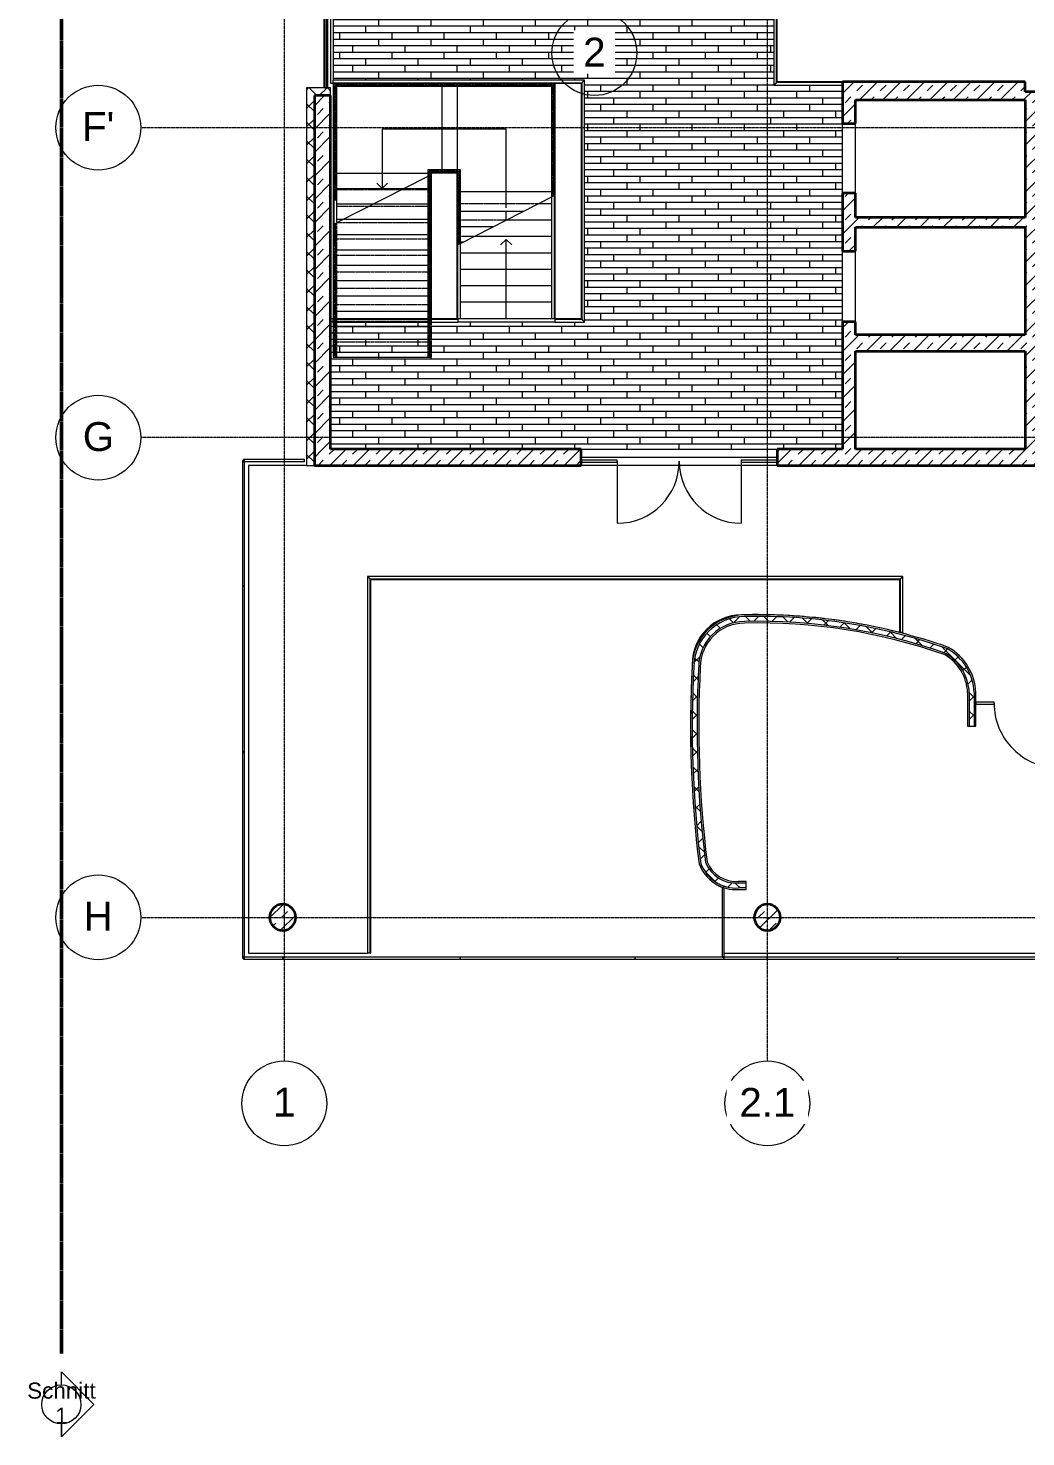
# Model space of a CAD drawing. Header units: millimetres. Extents: x -309577 to 26510, y -302335 to 26695.
# Drawn here: x -299163 to -283880, y -302243 to -280659 of the extents above; entities that cross this region are included whole.
import ezdxf

# ---------------------------------------------------------------- set-up
doc = ezdxf.new("R2010")
doc.units = ezdxf.units.MM
for name, pattern in [('Achse', [10, 5, -2.5, 0, -2.5]), ('Rasterlinie', [22.225, 12.7, -3.175, 3.175, -3.175]), ('Verdeckt', [3, 2, -1])]:
    doc.linetypes.add(name, pattern=pattern)
for name, color, linetype, lineweight in [('A-ANNO-SYMB', 6, 'Continuous', 9), ('A-ANNO-TEXT', 2, 'Continuous', 9), ('A-DOOR', 1, 'Continuous', 9), ('A-FLOR-HRAL', 1, 'Continuous', 9), ('A-FLOR-OTLN', 6, 'Continuous', 9), ('A-FLOR-PATT', 8, 'Continuous', 9), ('A-FLOR-STRS', 2, 'Continuous', 9), ('A-GLAZ', 6, 'Continuous', 9), ('A-SECT-MBND', 5, 'Verdeckt', 9), ('A-WALL', 2, 'Continuous', 9), ('A-WALL-PATT', 2, 'Continuous', 35), ('S-COLS', 6, 'Continuous', 9), ('S-GRID', 1, 'Continuous', 9)]:
    doc.layers.add(name, color=color, linetype=linetype, lineweight=lineweight)
pattern_1 = [(45, (0, 0), (-179.60512, 179.60512), []), (45, (179.6, 0), (-179.60512, 179.60512), [127, -127])]
pattern_2 = [(45, (0, 0), (-141.42136, 141.42136), []), (135, (0, 0), (-141.42136, -141.42136), [])]

# ---------------------------------------------------------------- blocks, each defined once
blk = doc.blocks.new('Geländer - Geländer-380582-Ebene 1')
at = {"layer": 'A-FLOR-HRAL'}
for p, q in [((-290639, -281454), (-294489, -281454)), ((-294489, -281494), (-294489, -281454)), ((-294489, -281494), (-290679, -281494)), ((-290679, -281494), (-290679, -285121)), ((-290639, -285161), (-290639, -281454)), ((-290679, -285121), (-291089, -285121)), ((-291089, -285161), (-291089, -285121)), ((-291089, -285161), (-290639, -285161))]:
    blk.add_line(p, q, dxfattribs=at)
for points in [[(-290639, -281454), (-290639, -281454), (-290639, -281454), (-290640, -281455), (-290641, -281456), (-290643, -281457), (-290644, -281459), (-290645, -281460), (-290646, -281461), (-290648, -281463), (-290650, -281465), (-290651, -281466), (-290652, -281467), (-290654, -281468), (-290655, -281470), (-290656, -281471), (-290657, -281472), (-290659, -281474), (-290660, -281475), (-290661, -281476), (-290663, -281478), (-290664, -281479), (-290665, -281480), (-290666, -281481), (-290668, -281482), (-290669, -281484), (-290670, -281485), (-290671, -281486), (-290673, -281487), (-290674, -281489), (-290675, -281490), (-290676, -281491), (-290677, -281492), (-290678, -281493), (-290679, -281494), (-290679, -281494)], [(-290639, -285161), (-290639, -285161), (-290639, -285161), (-290640, -285160), (-290641, -285158), (-290643, -285157), (-290644, -285156), (-290645, -285155), (-290646, -285153), (-290648, -285151), (-290650, -285150), (-290651, -285149), (-290652, -285147), (-290654, -285146), (-290655, -285145), (-290656, -285144), (-290657, -285142), (-290659, -285141), (-290660, -285140), (-290661, -285138), (-290663, -285137), (-290664, -285136), (-290665, -285135), (-290666, -285133), (-290668, -285132), (-290669, -285131), (-290670, -285130), (-290671, -285129), (-290673, -285127), (-290674, -285126), (-290675, -285125), (-290676, -285124), (-290677, -285123), (-290678, -285121), (-290679, -285121), (-290679, -285121)]]:
    blk.add_open_spline(points, degree=3, knots=[0, 0, 0, 0, 0.083333, 0.125, 0.166667, 0.208333, 0.229167, 0.25, 0.291667, 0.333333, 0.354167, 0.375, 0.395833, 0.416667, 0.4375, 0.458333, 0.479167, 0.5, 0.520833, 0.541667, 0.5625, 0.583333, 0.604167, 0.625, 0.645833, 0.666667, 0.6875, 0.708333, 0.75, 0.770833, 0.791667, 0.833333, 0.875, 0.916667, 1, 1, 1, 1], dxfattribs=at)
blk = doc.blocks.new('Geländer - Geländer-380583-Ebene 1')
at = {"layer": 'A-FLOR-HRAL'}
for p, q in [((-287739, -279983), (-287739, -281533)), ((-287699, -281493), (-287699, -279983)), ((-287739, -281533), (-286689, -281533)), ((-286689, -281493), (-287699, -281493))]:
    blk.add_line(p, q, dxfattribs=at)
blk.add_open_spline([(-287699, -281493), (-287699, -281493), (-287699, -281493), (-287700, -281494), (-287701, -281496), (-287703, -281497), (-287704, -281498), (-287705, -281499), (-287706, -281501), (-287708, -281503), (-287710, -281504), (-287711, -281505), (-287712, -281507), (-287714, -281508), (-287715, -281509), (-287716, -281510), (-287717, -281512), (-287719, -281513), (-287720, -281514), (-287721, -281516), (-287723, -281517), (-287724, -281518), (-287725, -281519), (-287726, -281521), (-287728, -281522), (-287729, -281523), (-287730, -281524), (-287731, -281526), (-287733, -281527), (-287734, -281528), (-287735, -281529), (-287736, -281530), (-287737, -281532), (-287738, -281533), (-287739, -281533), (-287739, -281533)], degree=3, knots=[0, 0, 0, 0, 0.083333, 0.125, 0.166667, 0.208333, 0.229167, 0.25, 0.291667, 0.333333, 0.354167, 0.375, 0.395833, 0.416667, 0.4375, 0.458333, 0.479167, 0.5, 0.520833, 0.541667, 0.5625, 0.583333, 0.604167, 0.625, 0.645833, 0.666667, 0.6875, 0.708333, 0.75, 0.770833, 0.791667, 0.833333, 0.875, 0.916667, 1, 1, 1, 1], dxfattribs=at)
blk = doc.blocks.new('Systemelement - Verglasung-V47-Ebene 1')
at = {"layer": 'A-GLAZ'}
for p, q in [((275, 15), (-275, 15)), ((-275, 15), (-275, -15)), ((275, -15), (275, 15)), ((-275, -15), (275, -15))]:
    blk.add_line(p, q, dxfattribs=at)
blk = doc.blocks.new('Türelement 2-flg - Drehflügel - Glas - Standard-313478-Ebene 1')
at = {"layer": 'A-DOOR'}
for p, q in [((-950, 0), (-950, -950)), ((950, 0), (950, -950))]:
    blk.add_line(p, q, dxfattribs=at)
for centre, start, end in [((-950, 0), 270, 360), ((950, 0), 180, 270)]:
    blk.add_arc(centre, 950, start, end, dxfattribs=at)
blk = doc.blocks.new('Systemelement - Metallpanel-313481-Ebene 1')
at = {"layer": 'A-GLAZ'}
h = blk.add_hatch(dxfattribs=at)
h.set_pattern_fill('FP_15', color=256, style=0, pattern_type=2)
h.set_pattern_definition([(180, (0, 0), (-6e-14, -500), [])])
h.paths.add_polyline_path([(-795, 15), (745, 15), (745, 25), (-795, 25)], flags=0)
h.paths.add_polyline_path([(-795, -25), (745, -25), (745, -15), (-795, -15)], flags=0)
for p, q in [((-795, 25), (745, 25)), ((745, -25), (-795, -25))]:
    blk.add_line(p, q, dxfattribs=at)
blk = doc.blocks.new('Geländer - Geländer-380584-Ebene 1')
at = {"layer": 'A-FLOR-HRAL'}
for p, q in [((-291099, -283225), (-291139, -283245)), ((-291139, -285111), (-291139, -283245)), ((-291099, -285111), (-291099, -283225)), ((-291099, -285111), (-291139, -285111))]:
    blk.add_line(p, q, dxfattribs=at)
at = {"layer": 'A-SECT-MBND'}
for p, q in [((-294479, -281514), (-294479, -282629)), ((-291099, -281514), (-294479, -281514)), ((-294460, -281532), (-294460, -282629)), ((-291117, -281532), (-294460, -281532)), ((-294460, -281532), (-294460, -282629)), ((-291117, -281532), (-294460, -281532)), ((-294460, -281532), (-294460, -282629)), ((-291117, -281532), (-294460, -281532)), ((-294457, -281535), (-294457, -282629)), ((-291120, -281535), (-294457, -281535)), ((-294457, -281535), (-294457, -282629)), ((-291120, -281535), (-294457, -281535)), ((-294457, -281535), (-294457, -282629)), ((-291120, -281535), (-294457, -281535)), ((-294439, -281554), (-294439, -282629)), ((-291139, -281554), (-294439, -281554)), ((-291117, -281532), (-292771, -281532)), ((-291120, -281535), (-292771, -281535)), ((-291139, -283166), (-291139, -281554)), ((-291120, -283166), (-291120, -281535)), ((-291120, -283166), (-291120, -281535)), ((-291120, -283166), (-291120, -281535)), ((-291120, -283166), (-291120, -281535)), ((-291117, -283166), (-291117, -281532)), ((-291117, -283166), (-291117, -281532)), ((-291117, -283166), (-291117, -281532)), ((-291117, -283166), (-291117, -281532)), ((-291099, -283166), (-291099, -281514)), ((-294479, -282629), (-294479, -283440)), ((-294460, -282629), (-294460, -282829)), ((-294460, -282629), (-294460, -283064)), ((-294460, -282629), (-294460, -283299)), ((-294457, -282629), (-294457, -282829)), ((-294457, -282629), (-294457, -283064)), ((-294457, -282629), (-294457, -283299)), ((-294439, -282629), (-294439, -283440)), ((-291139, -283245), (-291139, -283166)), ((-291120, -283236), (-291120, -283166)), ((-291120, -283236), (-291120, -283166)), ((-291120, -283236), (-291120, -283166)), ((-291120, -283236), (-291120, -283166)), ((-291117, -283235), (-291117, -283166)), ((-291117, -283235), (-291117, -283166)), ((-291117, -283235), (-291117, -283166)), ((-291117, -283235), (-291117, -283166)), ((-291099, -283225), (-291099, -283166)), ((-294479, -283663), (-294479, -285146)), ((-294460, -283654), (-294460, -285146)), ((-294460, -283654), (-294460, -285146)), ((-294460, -283654), (-294460, -285146)), ((-294460, -283654), (-294460, -285146)), ((-294457, -283652), (-294457, -285146)), ((-294457, -283652), (-294457, -285146)), ((-294457, -283652), (-294457, -285146)), ((-294457, -283652), (-294457, -285146)), ((-294439, -283643), (-294439, -285146)), ((-294439, -285146), (-294479, -285146)), ((-294457, -285146), (-294460, -285146)), ((-294457, -285146), (-294460, -285146)), ((-294457, -285146), (-294460, -285146)), ((-294457, -285146), (-294460, -285146))]:
    blk.add_line(p, q, dxfattribs=at)
blk = doc.blocks.new('Geländer - Geländer-380585-Ebene 1')
at = {"layer": 'A-FLOR-HRAL'}
for p, q in [((-292539, -283957), (-292579, -283977)), ((-292579, -285111), (-292579, -283977)), ((-292539, -285111), (-292539, -283957)), ((-292539, -285111), (-292579, -285111))]:
    blk.add_line(p, q, dxfattribs=at)
at = {"layer": 'A-SECT-MBND'}
for p, q in [((-293039, -282831), (-293039, -285146)), ((-292539, -282831), (-293039, -282831)), ((-293020, -282850), (-293020, -282878)), ((-292995, -282850), (-293020, -282850)), ((-293020, -282850), (-293020, -285146)), ((-292557, -282850), (-293020, -282850)), ((-293020, -282850), (-293020, -285146)), ((-292557, -282850), (-293020, -282850)), ((-293020, -282922), (-293020, -285146)), ((-293020, -282922), (-293020, -285146)), ((-293017, -282853), (-293017, -282877)), ((-292995, -282853), (-293017, -282853)), ((-293017, -282853), (-293017, -285146)), ((-292560, -282853), (-293017, -282853)), ((-293017, -282853), (-293017, -285146)), ((-292560, -282853), (-293017, -282853)), ((-293017, -282921), (-293017, -285146)), ((-293017, -282921), (-293017, -285146)), ((-292999, -282871), (-292999, -285146)), ((-292579, -282871), (-292999, -282871)), ((-292557, -282850), (-292944, -282850)), ((-292560, -282853), (-292944, -282853)), ((-292557, -282850), (-292744, -282850)), ((-292560, -282853), (-292744, -282853)), ((-292579, -283166), (-292579, -282871)), ((-292560, -283166), (-292560, -282853)), ((-292560, -283166), (-292560, -282853)), ((-292560, -283166), (-292560, -282853)), ((-292560, -283166), (-292560, -282853)), ((-292557, -283166), (-292557, -282850)), ((-292557, -283166), (-292557, -282850)), ((-292557, -283166), (-292557, -282850)), ((-292557, -283166), (-292557, -282850)), ((-292539, -283166), (-292539, -282831)), ((-292579, -283977), (-292579, -283166)), ((-292560, -283968), (-292560, -283166)), ((-292560, -283968), (-292560, -283166)), ((-292560, -283968), (-292560, -283166)), ((-292560, -283968), (-292560, -283166)), ((-292557, -283966), (-292557, -283166)), ((-292557, -283966), (-292557, -283166)), ((-292557, -283966), (-292557, -283166)), ((-292557, -283966), (-292557, -283166)), ((-292539, -283957), (-292539, -283166)), ((-292999, -285146), (-293039, -285146)), ((-293017, -285146), (-293020, -285146)), ((-293017, -285146), (-293020, -285146)), ((-293017, -285146), (-293020, -285146)), ((-293017, -285146), (-293020, -285146))]:
    blk.add_line(p, q, dxfattribs=at)
blk = doc.blocks.new('Geländer - Geländer-380586-Ebene 1')
at = {"layer": 'A-FLOR-HRAL'}
for p, q in [((-292579, -285121), (-294489, -285121)), ((-294489, -285161), (-294489, -285121)), ((-292579, -285121), (-292579, -285161)), ((-294489, -285161), (-292579, -285161))]:
    blk.add_line(p, q, dxfattribs=at)
blk = doc.blocks.new('Systemelement - Verglasung-313482-Ebene 1')
at = {"layer": 'A-GLAZ'}
for p, q in [((795, 15), (-795, 15)), ((-795, 15), (-795, -15)), ((795, -15), (795, 15)), ((-795, -15), (795, -15))]:
    blk.add_line(p, q, dxfattribs=at)
blk = doc.blocks.new('Systemelement - Verglasung-313533-Ebene 1')
at = {"layer": 'A-GLAZ'}
for p, q in [((534, 15), (-534, 15)), ((-534, 15), (-534, -15)), ((534, -15), (534, 15)), ((-534, -15), (534, -15))]:
    blk.add_line(p, q, dxfattribs=at)
blk = doc.blocks.new('Systemelement - Verglasung-313534-Ebene 1')
at = {"layer": 'A-GLAZ'}
for p, q in [((140, 15), (-140, 15)), ((-140, 15), (-140, -15)), ((140, -15), (140, 15)), ((-140, -15), (140, -15))]:
    blk.add_line(p, q, dxfattribs=at)
blk = doc.blocks.new('STB Stütze - rund - STB d_40-V85-Ebene 1')
at = {"layer": 'S-COLS'}
h = blk.add_hatch(dxfattribs=at)
h.set_pattern_fill('FP_96', color=256, style=0, pattern_type=2)
h.set_pattern_definition([(45, (287838.7, 294282.99), (-179.60512, 179.60512), []), (45, (288018.3, 294282.99), (-179.60512, 179.60512), [127, -127])])
h.paths.add_polyline_path([(24, -199), (71, -187), (114, -165), (150, -133), (177, -93), (194, -48), (200, 0), (194, 48), (177, 93), (150, 133), (114, 165), (71, 187), (24, 199), (-24, 199), (-71, 187), (-114, 165), (-150, 133), (-177, 93), (-194, 48), (-200, 0), (-194, -48), (-177, -93), (-150, -133), (-114, -165), (-71, -187), (-24, -199)], flags=0)
at = {"layer": 'S-COLS', "lineweight": 35}
for start, end in [(360, 180), (180, 360)]:
    blk.add_arc((0, 0), 200, start, end, dxfattribs=at)
blk = doc.blocks.new('STB Stütze - rund - STB d_40-V86-Ebene 1')
at = {"layer": 'S-COLS'}
h = blk.add_hatch(dxfattribs=at)
h.set_pattern_fill('FP_97', color=256, style=0, pattern_type=2)
h.set_pattern_definition([(45, (295263.7, 294282.99), (-179.60512, 179.60512), []), (45, (295443.3, 294282.99), (-179.60512, 179.60512), [127, -127])])
h.paths.add_polyline_path([(24, -199), (71, -187), (114, -165), (150, -133), (177, -93), (194, -48), (200, 0), (194, 48), (177, 93), (150, 133), (114, 165), (71, 187), (24, 199), (-24, 199), (-71, 187), (-114, 165), (-150, 133), (-177, 93), (-194, 48), (-200, 0), (-194, -48), (-177, -93), (-150, -133), (-114, -165), (-71, -187), (-24, -199)], flags=0)
at = {"layer": 'S-COLS', "lineweight": 35}
for start, end in [(360, 180), (180, 360)]:
    blk.add_arc((0, 0), 200, start, end, dxfattribs=at)
blk = doc.blocks.new('Türelement 1-flg - Drehflügel - Glas - Standard-313646-Ebene 1')
at = {"layer": 'A-DOOR'}
blk.add_line((-497, 0), (-497, 995), dxfattribs=at)
blk.add_arc((-497, 0), 995, 360, 90, dxfattribs=at)
blk = doc.blocks.new('Geländer - Geländer-380601-Ebene 1')
at = {"layer": 'A-FLOR-HRAL'}
for p, q in [((-285764, -289058), (-293964, -289058)), ((-293964, -289058), (-293964, -294833)), ((-293924, -289098), (-285804, -289098)), ((-293924, -294833), (-293924, -289098)), ((-285804, -289098), (-285804, -289919)), ((-285764, -289919), (-285764, -289058)), ((-285764, -289919), (-285804, -289919)), ((-293924, -294833), (-293964, -294833))]:
    blk.add_line(p, q, dxfattribs=at)
for points in [[(-293964, -289058), (-293964, -289058), (-293963, -289058), (-293962, -289059), (-293961, -289061), (-293960, -289062), (-293959, -289063), (-293958, -289064), (-293956, -289066), (-293954, -289068), (-293953, -289069), (-293951, -289070), (-293950, -289072), (-293949, -289073), (-293948, -289074), (-293946, -289075), (-293945, -289077), (-293944, -289078), (-293942, -289079), (-293941, -289081), (-293940, -289082), (-293939, -289083), (-293937, -289084), (-293936, -289086), (-293935, -289087), (-293934, -289088), (-293933, -289089), (-293931, -289091), (-293930, -289092), (-293929, -289093), (-293928, -289094), (-293926, -289095), (-293925, -289097), (-293924, -289098), (-293924, -289098), (-293924, -289098)], [(-285764, -289058), (-285764, -289058), (-285764, -289058), (-285765, -289059), (-285766, -289061), (-285768, -289062), (-285769, -289063), (-285770, -289064), (-285771, -289066), (-285773, -289068), (-285775, -289069), (-285776, -289070), (-285777, -289072), (-285779, -289073), (-285780, -289074), (-285781, -289075), (-285782, -289077), (-285784, -289078), (-285785, -289079), (-285786, -289081), (-285788, -289082), (-285789, -289083), (-285790, -289084), (-285791, -289086), (-285793, -289087), (-285794, -289088), (-285795, -289089), (-285796, -289091), (-285798, -289092), (-285799, -289093), (-285800, -289094), (-285801, -289095), (-285802, -289097), (-285803, -289098), (-285804, -289098), (-285804, -289098)]]:
    blk.add_open_spline(points, degree=3, knots=[0, 0, 0, 0, 0.083333, 0.125, 0.166667, 0.208333, 0.229167, 0.25, 0.291667, 0.333333, 0.354167, 0.375, 0.395833, 0.416667, 0.4375, 0.458333, 0.479167, 0.5, 0.520833, 0.541667, 0.5625, 0.583333, 0.604167, 0.625, 0.645833, 0.666667, 0.6875, 0.708333, 0.75, 0.770833, 0.791667, 0.833333, 0.875, 0.916667, 1, 1, 1, 1], dxfattribs=at)
blk = doc.blocks.new('Geländer - Geländer-380610-Ebene 1')
at = {"layer": 'A-FLOR-HRAL'}
for p, q in [((-294479, -281514), (-294479, -282646)), ((-292824, -281514), (-294479, -281514)), ((-294439, -281554), (-294439, -282646)), ((-292824, -281554), (-294439, -281554)), ((-292354, -281514), (-292824, -281514)), ((-292354, -281554), (-292824, -281554)), ((-291099, -281514), (-292354, -281514)), ((-291139, -281554), (-292354, -281554)), ((-291139, -283166), (-291139, -281554)), ((-291099, -283166), (-291099, -281514)), ((-294479, -282646), (-294479, -283663)), ((-294439, -282646), (-294439, -283643)), ((-291139, -283245), (-291139, -283166)), ((-291099, -283225), (-291099, -283166)), ((-294479, -283663), (-294439, -283643))]:
    blk.add_line(p, q, dxfattribs=at)
at = {"layer": 'A-SECT-MBND'}
for p, q in [((-294479, -283663), (-294479, -285701)), ((-294460, -283654), (-294460, -285701)), ((-294460, -283654), (-294460, -285701)), ((-294460, -283654), (-294460, -285701)), ((-294460, -283654), (-294460, -285701)), ((-294457, -283652), (-294457, -285701)), ((-294457, -283652), (-294457, -285701)), ((-294457, -283652), (-294457, -285701)), ((-294457, -283652), (-294457, -285701)), ((-294439, -283643), (-294439, -285701)), ((-294439, -285701), (-294479, -285701)), ((-294457, -285701), (-294460, -285701)), ((-294457, -285701), (-294460, -285701)), ((-294457, -285701), (-294460, -285701)), ((-294457, -285701), (-294460, -285701))]:
    blk.add_line(p, q, dxfattribs=at)
blk = doc.blocks.new('Geländer - Geländer-380611-Ebene 1')
at = {"layer": 'A-FLOR-HRAL'}
for p, q in [((-293039, -282831), (-293039, -282884)), ((-292991, -282831), (-293039, -282831)), ((-293039, -282884), (-293039, -282932)), ((-293039, -282932), (-292999, -282912)), ((-293020, -282850), (-293020, -282878)), ((-292995, -282850), (-293020, -282850)), ((-293017, -282853), (-293017, -282877)), ((-292995, -282853), (-293017, -282853)), ((-292999, -282871), (-292999, -282912)), ((-292579, -282871), (-292999, -282871)), ((-292539, -282831), (-292991, -282831)), ((-292579, -283166), (-292579, -282871)), ((-292539, -283166), (-292539, -282831)), ((-292579, -283977), (-292579, -283166)), ((-292539, -283957), (-292539, -283166))]:
    blk.add_line(p, q, dxfattribs=at)
at = {"layer": 'A-SECT-MBND'}
for p, q in [((-293039, -282932), (-293039, -285701)), ((-293020, -282922), (-293020, -285701)), ((-293020, -282922), (-293020, -285701)), ((-293020, -282922), (-293020, -285701)), ((-293020, -282922), (-293020, -285701)), ((-293017, -282921), (-293017, -285701)), ((-293017, -282921), (-293017, -285701)), ((-293017, -282921), (-293017, -285701)), ((-293017, -282921), (-293017, -285701)), ((-292999, -282912), (-292999, -285701)), ((-292999, -285701), (-293039, -285701)), ((-293017, -285701), (-293020, -285701)), ((-293017, -285701), (-293020, -285701)), ((-293017, -285701), (-293020, -285701)), ((-293017, -285701), (-293020, -285701))]:
    blk.add_line(p, q, dxfattribs=at)
blk = doc.blocks.new('Systemelement - Verglasung-392766-Ebene 1')
at = {"layer": 'A-GLAZ'}
for p, q in [((467.5, 15), (-467.5, 15)), ((-467.5, 15), (-467.5, -15)), ((467.5, -15), (467.5, 15)), ((-467.5, -15), (467.5, -15))]:
    blk.add_line(p, q, dxfattribs=at)
blk = doc.blocks.new('Systemelement - Verglasung-392767-Ebene 1')
at = {"layer": 'A-GLAZ'}
for p, q in [((962.5, 15), (-962.5, 15)), ((-962.5, 15), (-962.5, -15)), ((962.5, -15), (962.5, 15)), ((-962.5, -15), (962.5, -15))]:
    blk.add_line(p, q, dxfattribs=at)
blk = doc.blocks.new('Systemelement - Verglasung-392768-Ebene 1')
at = {"layer": 'A-GLAZ'}
for p, q in [((300, 15), (-300, 15)), ((-300, 15), (-300, -15)), ((300, -15), (300, 15)), ((-300, -15), (300, -15))]:
    blk.add_line(p, q, dxfattribs=at)
blk = doc.blocks.new('Systemelement - Verglasung-392773-Ebene 1')
at = {"layer": 'A-GLAZ'}
for p, q in [((1360, 15), (-1360, 15)), ((-1360, 15), (-1360, -15)), ((1360, -15), (1360, 15)), ((-1360, -15), (1360, -15))]:
    blk.add_line(p, q, dxfattribs=at)
blk = doc.blocks.new('Systemelement - Verglasung-392774-Ebene 1')
at = {"layer": 'A-GLAZ'}
for p, q in [((310, 15), (-310, 15)), ((-310, 15), (-310, -15)), ((310, -15), (310, 15)), ((-310, -15), (310, -15))]:
    blk.add_line(p, q, dxfattribs=at)
blk = doc.blocks.new('Systemelement - Verglasung-392775-Ebene 1')
at = {"layer": 'A-GLAZ'}
for p, q in [((1340, 15), (-1340, 15)), ((-1340, 15), (-1340, -15)), ((1340, -15), (1340, 15)), ((-1340, -15), (1340, -15))]:
    blk.add_line(p, q, dxfattribs=at)
blk = doc.blocks.new('Systemelement - Verglasung-392776-Ebene 1')
at = {"layer": 'A-GLAZ'}
for p, q in [((680, 15), (-680, 15)), ((-680, 15), (-680, -15)), ((680, -15), (680, 15)), ((-680, -15), (680, -15))]:
    blk.add_line(p, q, dxfattribs=at)
blk = doc.blocks.new('Systemelement - Verglasung-392777-Ebene 1')
at = {"layer": 'A-GLAZ'}
for p, q in [((330, 15), (-330, 15)), ((-330, 15), (-330, -15)), ((330, -15), (330, 15)), ((-330, -15), (330, -15))]:
    blk.add_line(p, q, dxfattribs=at)
blk = doc.blocks.new('Systemelement - Verglasung-392778-Ebene 1')
at = {"layer": 'A-GLAZ'}
for p, q in [((1000, 15), (-1000, 15)), ((-1000, 15), (-1000, -15)), ((1000, -15), (1000, 15)), ((-1000, -15), (1000, -15))]:
    blk.add_line(p, q, dxfattribs=at)
blk = doc.blocks.new('Systemelement - Verglasung-392779-Ebene 1')
at = {"layer": 'A-GLAZ'}
for p, q in [((1270, 15), (-1270, 15)), ((-1270, 15), (-1270, -15)), ((1270, -15), (1270, 15)), ((-1270, -15), (1270, -15))]:
    blk.add_line(p, q, dxfattribs=at)
blk = doc.blocks.new('Systemelement - Verglasung-392780-Ebene 1')
at = {"layer": 'A-GLAZ'}
for p, q in [((1700, 15), (-1700, 15)), ((-1700, 15), (-1700, -15)), ((1700, -15), (1700, 15)), ((-1700, -15), (1700, -15))]:
    blk.add_line(p, q, dxfattribs=at)
blk = doc.blocks.new('Raster - Rasterbeschriftung-194804-Ebene 1')
at = {"layer": 'S-GRID'}
blk.add_circle((0, 0), 6.5, dxfattribs=at)
blk = doc.blocks.new('Schnitt - Name-2324-Ebene 1')
at = {"layer": 'A-ANNO-SYMB'}
for p, q in [((-7.72, 4.98), (-12.7, 0)), ((-2.75, 0), (-7.72, 4.98)), ((-10.73, 0), (-12.7, 0)), ((-12.7, 0), (-10.73, 0)), ((-4.73, 0), (-2.75, 0)), ((-4.73, 0), (-2.75, 0))]:
    blk.add_line(p, q, dxfattribs=at)
for start, end in [(360, 180), (0, 180), (180, 360)]:
    blk.add_arc((-7.73, 0), 3, start, end, dxfattribs=at)

msp = doc.modelspace()

# ---------------------------------------------------------------- hatches: boundary and pattern name
at = {"layer": 'A-FLOR-PATT'}
h = msp.add_hatch(dxfattribs=at)
h.set_pattern_fill('FP_52', color=256, style=0, pattern_type=2)
h.set_pattern_definition([(0, (-290588.69, -283025.49), (0, 100), []), (90, (-290588.69, -283025.49), (-200, 200), [100, -700]), (90, (-290188.69, -282925.49), (-200, 200), [100, -700])])
h.paths.add_polyline_path([(-294529, -287108), (-286689, -287108), (-286689, -281533), (-287739, -281533), (-287739, -279983), (-288314, -279983), (-288314, -279123), (-288489, -279123), (-288489, -279093), (-288314, -279093), (-288314, -278983), (-290064, -278983), (-290064, -279093), (-289889, -279093), (-289889, -279123), (-290064, -279123), (-290064, -279983), (-294489, -279983), (-294489, -281454), (-290639, -281454), (-290639, -285161), (-294529, -285161), (-294529, -285566)], flags=0)
h.paths.add_polyline_path([(-287699, -281493), (-286689, -281493), (-286689, -281483), (-287689, -281483), (-287689, -279983), (-287699, -279983), (-287699, -281483)], flags=0)
at = {"layer": 'A-WALL-PATT', "lineweight": 9}
h = msp.add_hatch(dxfattribs=at)
h.set_pattern_fill('FP_1', color=256, style=0, pattern_type=2)
h.set_pattern_definition(pattern_2)
h.paths.add_polyline_path([(-294779, -287358), (-294779, -281693), (-294529, -281693), (-294529, -281573), (-294899, -281573), (-294899, -287358)], flags=0)
h = msp.add_hatch(dxfattribs=at)
h.set_pattern_fill('FP_2', color=256, style=0, pattern_type=2)
h.set_pattern_definition(pattern_1)
h.paths.add_polyline_path([(-286689, -287108), (-286489, -287108), (-286489, -285158), (-286689, -285158), (-286689, -285566)], flags=0)
h.paths.add_polyline_path([(-286489, -284078), (-286489, -283188), (-286689, -283188), (-286689, -284078), (-286536, -284078)], flags=0)
h.paths.add_polyline_path([(-286689, -282120), (-286489, -282120), (-286489, -281483), (-286689, -281483)], flags=0)
h = msp.add_hatch(dxfattribs=at)
h.set_pattern_fill('FP_2', color=256, style=0, pattern_type=2)
h.set_pattern_definition(pattern_1)
h.paths.add_polyline_path([(-283889, -281758), (-283889, -281483), (-286489, -281483), (-286489, -281758)], flags=0)
h = msp.add_hatch(dxfattribs=at)
h.set_pattern_fill('FP_2', color=256, style=0, pattern_type=2)
h.set_pattern_definition(pattern_1)
h.paths.add_polyline_path([(-283639, -281833), (-283176, -281833), (-283176, -281633), (-283889, -281633), (-283889, -281833), (-283642, -281833)], flags=0)
h = msp.add_hatch(dxfattribs=at)
h.set_pattern_fill('FP_2', color=256, style=0, pattern_type=2)
h.set_pattern_definition(pattern_1)
h.paths.add_polyline_path([(-294779, -287108), (-294529, -287108), (-294529, -281693), (-294779, -281693), (-294779, -285566)], flags=0)
h = msp.add_hatch(dxfattribs=at)
h.set_pattern_fill('FP_2', color=256, style=0, pattern_type=2)
h.set_pattern_definition(pattern_1)
h.paths.add_polyline_path([(-283642, -287358), (-283639, -287358), (-283639, -281833), (-283889, -281833), (-283889, -287358)], flags=0)
h = msp.add_hatch(dxfattribs=at)
h.set_pattern_fill('FP_2', color=256, style=0, pattern_type=2)
h.set_pattern_definition(pattern_1)
h.paths.add_polyline_path([(-283889, -283708), (-283889, -283558), (-286489, -283558), (-286489, -283708)], flags=0)
h = msp.add_hatch(dxfattribs=at)
h.set_pattern_fill('FP_2', color=256, style=0, pattern_type=2)
h.set_pattern_definition(pattern_1)
h.paths.add_polyline_path([(-283889, -285608), (-283889, -285358), (-286489, -285358), (-286489, -285608)], flags=0)
h = msp.add_hatch(dxfattribs=at)
h.set_pattern_fill('FP_2', color=256, style=0, pattern_type=2)
h.set_pattern_definition(pattern_1)
h.paths.add_polyline_path([(-290689, -287358), (-290689, -287108), (-294779, -287108), (-294779, -287358), (-292323, -287358)], flags=0)
h = msp.add_hatch(dxfattribs=at)
h.set_pattern_fill('FP_2', color=256, style=0, pattern_type=2)
h.set_pattern_definition(pattern_1)
h.paths.add_polyline_path([(-286536, -287358), (-283889, -287358), (-283889, -287108), (-287689, -287108), (-287689, -287358)], flags=0)
h = msp.add_hatch(dxfattribs=at)
h.set_pattern_fill('FP_1', color=256, style=0, pattern_type=2)
h.set_pattern_definition(pattern_2)
h.paths.add_polyline_path([(-288891, -290449), (-288885, -290358), (-288867, -290268), (-288838, -290182), (-288797, -290100), (-288746, -290023), (-288686, -289955), (-288617, -289894), (-288541, -289844), (-288459, -289803), (-288372, -289774), (-288283, -289756), (-288191, -289750), (-288192, -289675), (-288285, -289680), (-288377, -289697), (-288466, -289725), (-288551, -289764), (-288638, -289817), (-288705, -289869), (-288771, -289935), (-288828, -290009), (-288877, -290088), (-288915, -290173), (-288943, -290262), (-288960, -290354), (-288966, -290447)], flags=0)
h = msp.add_hatch(dxfattribs=at)
h.set_pattern_fill('FP_1', color=256, style=0, pattern_type=2)
h.set_pattern_definition(pattern_2)
h.paths.add_polyline_path([(-285107, -290239), (-285075, -290170), (-285376, -290070), (-285681, -289980), (-285988, -289902), (-286298, -289835), (-286611, -289779), (-286925, -289735), (-287241, -289703), (-287558, -289682), (-287875, -289672), (-288192, -289675), (-288191, -289750), (-287877, -289747), (-287563, -289757), (-287250, -289777), (-286938, -289809), (-286627, -289853), (-286317, -289908), (-286010, -289974), (-285706, -290051), (-285405, -290139)], flags=0)
h = msp.add_hatch(dxfattribs=at)
h.set_pattern_fill('FP_1', color=256, style=0, pattern_type=2)
h.set_pattern_definition(pattern_2)
h.paths.add_polyline_path([(-284746, -290837), (-284671, -290836), (-284680, -290746), (-284698, -290658), (-284727, -290572), (-284765, -290490), (-284812, -290413), (-284867, -290342), (-284930, -290277), (-284999, -290220), (-285075, -290170), (-285107, -290239), (-285031, -290290), (-284962, -290349), (-284902, -290417), (-284850, -290492), (-284808, -290573), (-284776, -290658), (-284756, -290747)], flags=0)
h = msp.add_hatch(dxfattribs=at)
h.set_pattern_fill('FP_1', color=256, style=0, pattern_type=2)
h.set_pattern_definition(pattern_2)
h.paths.add_polyline_path([(-288860, -293459), (-288787, -293440), (-288834, -293015), (-288870, -292588), (-288896, -292161), (-288911, -291733), (-288915, -291305), (-288909, -290877), (-288891, -290449), (-288966, -290447), (-288984, -290878), (-288990, -291309), (-288986, -291740), (-288971, -292171), (-288945, -292601), (-288908, -293030)], flags=0)
h = msp.add_hatch(dxfattribs=at)
h.set_pattern_fill('FP_1', color=256, style=0, pattern_type=2)
h.set_pattern_definition(pattern_2)
h.paths.add_polyline_path([(-284746, -291353), (-284671, -291353), (-284671, -290836), (-284746, -290837), (-284746, -291234)], flags=0)
h = msp.add_hatch(dxfattribs=at)
h.set_pattern_fill('FP_1', color=256, style=0, pattern_type=2)
h.set_pattern_definition(pattern_2)
h.paths.add_polyline_path([(-288280, -293833), (-288282, -293758), (-288362, -293757), (-288440, -293744), (-288516, -293718), (-288586, -293681), (-288650, -293633), (-288705, -293576), (-288751, -293511), (-288787, -293440), (-288860, -293459), (-288825, -293533), (-288781, -293602), (-288727, -293664), (-288665, -293718), (-288596, -293762), (-288522, -293796), (-288443, -293820), (-288362, -293832)], flags=0)
h = msp.add_hatch(dxfattribs=at)
h.set_pattern_fill('FP_1', color=256, style=0, pattern_type=2)
h.set_pattern_definition(pattern_2)
h.paths.add_polyline_path([(-288163, -293833), (-288163, -293758), (-288282, -293758), (-288280, -293833)], flags=0)

# ---------------------------------------------------------------- linework, layer by layer
at = {"layer": 'A-ANNO-SYMB', "linetype": 'Achse', "lineweight": 50}
msp.add_line((-298654, -232148), (-298654, -300973), dxfattribs=at)
at = {"layer": 'A-ANNO-TEXT'}
for p, q in [((-293739, -282208), (-293739, -282881)), ((-291839, -282208), (-293739, -282208)), ((-291839, -283166), (-291839, -282208)), ((-293739, -282881), (-293739, -283116)), ((-293822, -283033), (-293739, -283116)), ((-293656, -283033), (-293739, -283116)), ((-291839, -283410), (-291839, -283166)), ((-291839, -283601), (-291839, -283466)), ((-291925, -283981), (-291839, -283895)), ((-291753, -283981), (-291839, -283895)), ((-291839, -285111), (-291839, -283895))]:
    msp.add_line(p, q, dxfattribs=at)
at = {"layer": 'A-FLOR-OTLN'}
for p, q in [((-294529, -279983), (-294529, -281504)), ((-294489, -279983), (-294489, -281454)), ((-287689, -281483), (-287689, -279983)), ((-294529, -281504), (-294489, -281504)), ((-291089, -281504), (-290689, -281504)), ((-290689, -281504), (-290689, -285111)), ((-286689, -281483), (-287689, -281483)), ((-286689, -283188), (-286689, -282120)), ((-286489, -283188), (-286489, -282120)), ((-286689, -285158), (-286689, -284078)), ((-286489, -285158), (-286489, -284078)), ((-292589, -285111), (-294529, -285111)), ((-290689, -285111), (-291089, -285111)), ((-294489, -285161), (-294529, -285161)), ((-291089, -285161), (-292579, -285161)), ((-290689, -287108), (-287689, -287108)), ((-290689, -287233), (-287689, -287233)), ((-295789, -287358), (-295789, -294833)), ((-294899, -287358), (-295789, -287358)), ((-287689, -287358), (-290689, -287358)), ((-293914, -294833), (-293914, -289108)), ((-293914, -289108), (-285814, -289108)), ((-285814, -289108), (-285814, -289919)), ((-288529, -293823), (-288529, -293826)), ((-295789, -294833), (-293964, -294833)), ((-293924, -294833), (-293914, -294833)), ((-288499, -294833), (-283186, -294833))]:
    msp.add_line(p, q, dxfattribs=at)
for centre, radius, start, end in [((-288234, -290404), 756, 90, 180), ((-288016, -298736), 9091, 87.1425, 91.3728), ((-288016, -298736), 9091, 85.3122, 86.917), ((-288016, -298736), 9091, 83.735, 84.5237), ((-287972, -298342), 8695, 83.3864, 83.735), ((-287972, -298342), 8695, 81.3216, 82.415), ((-287972, -298342), 8695, 79.2567, 80.3471), ((-287972, -298342), 8695, 77.1916, 78.2799), ((-287972, -298342), 8695, 75.6246, 76.2133), ((-271808, -291343), 17207, 176.8719, 179.8778), ((-271808, -291343), 17207, 180.2048, 181.2957), ((-271808, -291343), 17207, 182.2405, 182.7255), ((-288287, -293228), 643, 239.0683, 247.9073)]:
    msp.add_arc(centre, radius, start, end, dxfattribs=at)
at = {"layer": 'A-FLOR-STRS'}
for p, q in [((-294489, -281504), (-294489, -282881)), ((-292354, -281504), (-294489, -281504)), ((-292824, -281504), (-292824, -281514)), ((-292824, -281554), (-292824, -282831)), ((-292589, -281504), (-292589, -281514)), ((-292589, -281554), (-292589, -282831)), ((-291089, -283166), (-291089, -281504)), ((-294489, -282881), (-294479, -282881)), ((-294489, -282881), (-294489, -283668)), ((-294439, -282881), (-293030, -282881)), ((-293039, -282932), (-294439, -283643)), ((-292999, -282881), (-292989, -282881)), ((-292989, -282906), (-292999, -282912)), ((-292989, -282881), (-292989, -282906)), ((-292589, -282881), (-292989, -282881)), ((-292989, -282906), (-292989, -285111)), ((-292824, -282871), (-292824, -282881)), ((-292589, -282871), (-292589, -282881)), ((-292589, -283166), (-292589, -282881)), ((-294489, -283116), (-294479, -283116)), ((-294439, -283116), (-293401, -283116)), ((-293401, -283116), (-292989, -283116)), ((-292579, -283166), (-292589, -283166)), ((-292589, -283410), (-292589, -283166)), ((-291139, -283166), (-292539, -283166)), ((-291089, -283166), (-291099, -283166)), ((-291089, -283220), (-291089, -283166)), ((-294489, -283351), (-294479, -283351)), ((-294439, -283351), (-293864, -283351)), ((-293864, -283351), (-292989, -283351)), ((-292539, -283957), (-291139, -283245)), ((-291139, -283349), (-291343, -283349)), ((-291099, -283225), (-291089, -283220)), ((-291089, -283349), (-291099, -283349)), ((-291089, -285101), (-291089, -283220)), ((-294489, -283586), (-294479, -283586)), ((-294439, -283586), (-294326, -283586)), ((-294326, -283586), (-292989, -283586)), ((-292579, -283466), (-292589, -283466)), ((-292589, -283655), (-292589, -283466)), ((-291573, -283466), (-292539, -283466)), ((-291139, -283601), (-291839, -283601)), ((-291089, -283601), (-291099, -283601)), ((-294479, -283663), (-294489, -283668)), ((-294489, -283668), (-294489, -285111)), ((-294489, -283821), (-292989, -283821)), ((-292579, -283701), (-292589, -283701)), ((-292589, -283899), (-292589, -283701)), ((-292036, -283701), (-292539, -283701)), ((-292579, -283936), (-292589, -283936)), ((-292589, -283982), (-292589, -283936)), ((-292589, -283982), (-292579, -283977)), ((-292589, -285101), (-292589, -283982)), ((-292498, -283936), (-292539, -283936)), ((-291139, -283853), (-292334, -283853)), ((-291089, -283853), (-291099, -283853)), ((-294489, -284056), (-292989, -284056)), ((-292579, -284104), (-292589, -284104)), ((-291139, -284104), (-292539, -284104)), ((-291089, -284104), (-291099, -284104)), ((-294489, -284291), (-292989, -284291)), ((-292579, -284356), (-292589, -284356)), ((-291139, -284356), (-292539, -284356)), ((-291089, -284356), (-291099, -284356)), ((-294489, -284526), (-292989, -284526)), ((-292579, -284608), (-292589, -284608)), ((-291139, -284608), (-292539, -284608)), ((-291089, -284608), (-291099, -284608)), ((-294489, -284761), (-292989, -284761)), ((-292579, -284859), (-292589, -284859)), ((-291139, -284859), (-292539, -284859)), ((-291089, -284859), (-291099, -284859)), ((-294489, -284996), (-292989, -284996)), ((-292579, -285111), (-292589, -285111)), ((-291139, -285111), (-292539, -285111)), ((-291089, -285111), (-291099, -285111)), ((-294489, -285642), (-294489, -285701)), ((-294489, -285701), (-292989, -285701)), ((-292989, -285642), (-292989, -285701))]:
    msp.add_line(p, q, dxfattribs=at)
at = {"layer": 'A-SECT-MBND'}
for p, q in [((-294489, -281504), (-294489, -282881)), ((-291089, -281504), (-294489, -281504)), ((-291089, -283166), (-291089, -281504)), ((-294489, -282881), (-294479, -282881)), ((-294489, -282881), (-294489, -283586)), ((-294439, -282881), (-293030, -282881)), ((-292999, -282881), (-292989, -282881)), ((-292989, -282881), (-292989, -285146)), ((-292589, -282881), (-292989, -282881)), ((-292989, -282906), (-292989, -285701)), ((-292589, -283166), (-292589, -282881)), ((-294489, -283133), (-294479, -283133)), ((-294439, -283133), (-292989, -283133)), ((-293401, -283116), (-292989, -283116)), ((-291089, -283166), (-292589, -283166)), ((-292589, -283982), (-292589, -283166)), ((-291089, -283220), (-291089, -283166)), ((-294489, -283384), (-294479, -283384)), ((-294439, -283384), (-292989, -283384)), ((-293864, -283351), (-292989, -283351)), ((-291343, -283349), (-292589, -283349)), ((-294326, -283586), (-292989, -283586)), ((-291839, -283601), (-292589, -283601)), ((-294489, -283668), (-294489, -285146)), ((-294489, -283668), (-294489, -285701)), ((-294489, -283821), (-292989, -283821)), ((-294425, -283636), (-292989, -283636)), ((-294489, -283888), (-292989, -283888)), ((-292334, -283853), (-292589, -283853)), ((-294489, -284056), (-292989, -284056)), ((-294489, -284139), (-292989, -284139)), ((-294489, -284291), (-292989, -284291)), ((-294489, -284391), (-292989, -284391)), ((-294489, -284526), (-292989, -284526)), ((-294489, -284643), (-292989, -284643)), ((-294489, -284761), (-292989, -284761)), ((-294489, -284894), (-292989, -284894)), ((-294489, -284996), (-292989, -284996)), ((-294489, -285146), (-292989, -285146)), ((-294489, -285231), (-292989, -285231)), ((-294489, -285466), (-292989, -285466)), ((-294489, -285701), (-292989, -285701))]:
    msp.add_line(p, q, dxfattribs=at)
at = {"layer": 'A-WALL', "color": 7}
for p, q in [((-294529, -281573), (-294899, -281573)), ((-294899, -281573), (-294899, -287358)), ((-294529, -281693), (-294529, -281573)), ((-294899, -287358), (-294779, -287358)), ((-284771, -290838), (-284771, -291353)), ((-284646, -291353), (-284646, -290835)), ((-284771, -291353), (-284646, -291353)), ((-288163, -293733), (-288283, -293733)), ((-288163, -293858), (-288163, -293733)), ((-288279, -293858), (-288163, -293858))]:
    msp.add_line(p, q, dxfattribs=at)
at = {"layer": 'A-WALL', "color": 10, "lineweight": 35}
for p, q in [((-286689, -281483), (-286689, -282120)), ((-283889, -281483), (-286689, -281483)), ((-283889, -281633), (-283889, -281483)), ((-283051, -281633), (-283889, -281633)), ((-294779, -281693), (-294779, -287358)), ((-294529, -281693), (-294779, -281693)), ((-294529, -287108), (-294529, -281693)), ((-286489, -282120), (-286489, -281758)), ((-286489, -281758), (-283889, -281758)), ((-283889, -281758), (-283889, -283558)), ((-286689, -282120), (-286489, -282120)), ((-286689, -283188), (-286689, -284078)), ((-286489, -283188), (-286689, -283188)), ((-286489, -283558), (-286489, -283188)), ((-283889, -283558), (-286489, -283558)), ((-286489, -284078), (-286489, -283708)), ((-286489, -283708), (-283889, -283708)), ((-283889, -283708), (-283889, -285358)), ((-286689, -284078), (-286489, -284078)), ((-286689, -285158), (-286689, -287108)), ((-286489, -285158), (-286689, -285158)), ((-286489, -285358), (-286489, -285158)), ((-283889, -285358), (-286489, -285358)), ((-286489, -287108), (-286489, -285608)), ((-286489, -285608), (-283889, -285608)), ((-283889, -285608), (-283889, -287108)), ((-290689, -287108), (-294529, -287108)), ((-290689, -287358), (-290689, -287108)), ((-286689, -287108), (-287689, -287108)), ((-287689, -287108), (-287689, -287358)), ((-283889, -287108), (-286489, -287108)), ((-294779, -287358), (-290689, -287358)), ((-287689, -287358), (-283639, -287358))]:
    msp.add_line(p, q, dxfattribs=at)
at = {"layer": 'A-WALL'}
for p, q in [((-284746, -290837), (-284746, -291353)), ((-284671, -290836), (-284671, -291353)), ((-288163, -293758), (-288282, -293758)), ((-288163, -293833), (-288280, -293833))]:
    msp.add_line(p, q, dxfattribs=at)
at = {"layer": 'A-WALL', "color": 7}
for centre, radius, start, end in [((-288191, -290450), 800, 90.1186, 179.7518), ((-287972, -298342), 8695, 70.4614, 91.4513), ((-288191, -290450), 675, 90, 180), ((-287972, -298342), 8570, 70.5386, 91.4614), ((-285477, -290870), 706, 2.5833, 59.4167), ((-285477, -290870), 831, 2.3811, 60.2862), ((-271941, -291353), 17075, 176.9578, 187.1056), ((-271941, -291353), 16950, 176.9471, 187.0529), ((-288315, -293251), 608, 200.5751, 273.3608), ((-288315, -293251), 483, 202.2294, 273.7706)]:
    msp.add_arc(centre, radius, start, end, dxfattribs=at)
at = {"layer": 'A-WALL'}
for centre, radius, start, end in [((-288191, -290450), 775, 90.0979, 179.7951), ((-288191, -290450), 700, 90.0271, 179.9433), ((-287972, -298342), 8670, 70.4766, 91.4533), ((-287972, -298342), 8595, 70.5229, 91.4594), ((-285477, -290870), 731, 2.5373, 59.6145), ((-285477, -290870), 806, 2.4165, 60.134), ((-271941, -291353), 17050, 176.9557, 187.0951), ((-271941, -291353), 16975, 176.9492, 187.0635), ((-288315, -293251), 583, 200.8488, 273.4287), ((-288315, -293251), 508, 201.8328, 273.6725)]:
    msp.add_arc(centre, radius, start, end, dxfattribs=at)
at = {"layer": 'S-GRID', "linetype": 'Rasterlinie'}
for p, q in [((-295239, -235883), (-295239, -296483)), ((-287839, -296483), (-287839, -278649)), ((-297439, -282183), (-175468, -282183)), ((-175468, -286933), (-297439, -286933)), ((-297439, -294283), (-175468, -294283))]:
    msp.add_line(p, q, dxfattribs=at)

# ---------------------------------------------------------------- block references
at = {"layer": 'A-ANNO-SYMB', "extrusion": (0, 0, -1), "xscale": 99.99999999999993, "yscale": 99.99999999999993, "zscale": 99.99999999999993, "rotation": 90.00000000000053}
msp.add_blockref('Schnitt - Name-2324-Ebene 1', (298654, -300973), dxfattribs=at)
at = {"layer": 'A-DOOR'}
msp.add_blockref('Türelement 2-flg - Drehflügel - Glas - Standard-313478-Ebene 1', (-289189, -287295), dxfattribs=at)
at = {"layer": 'A-DOOR', "rotation": 180}
msp.add_blockref('Türelement 1-flg - Drehflügel - Glas - Standard-313646-Ebene 1', (-283869, -291000), dxfattribs=at)
at = {"layer": 'A-FLOR-HRAL'}
for name in ['Geländer - Geländer-380583-Ebene 1', 'Geländer - Geländer-380582-Ebene 1', 'Geländer - Geländer-380584-Ebene 1', 'Geländer - Geländer-380610-Ebene 1', 'Geländer - Geländer-380585-Ebene 1', 'Geländer - Geländer-380611-Ebene 1', 'Geländer - Geländer-380586-Ebene 1', 'Geländer - Geländer-380601-Ebene 1']:
    msp.add_blockref(name, (0, 0), dxfattribs=at)
at = {"layer": 'A-GLAZ'}
for name, p, rotation in [('Systemelement - Metallpanel-313481-Ebene 1', (-294604, -280778), 90), ('Systemelement - Verglasung-313482-Ebene 1', (-294604, -280778), 90), ('Systemelement - Verglasung-392766-Ebene 1', (-295396, -287283), 180), ('Systemelement - Verglasung-392767-Ebene 1', (-295864, -288245), 270), ('Systemelement - Verglasung-392779-Ebene 1', (-295864, -290478), 270), ('Systemelement - Verglasung-392779-Ebene 1', (-295864, -293018), 270), ('Systemelement - Verglasung-313533-Ebene 1', (-288514, -294359), 90), ('Systemelement - Verglasung-392774-Ebene 1', (-295864, -294598), 270)]:
    msp.add_blockref(name, p, dxfattribs=dict(at, rotation=rotation))
for name, p in [('Systemelement - Verglasung-V47-Ebene 1', (-290414, -287295)), ('Systemelement - Verglasung-V47-Ebene 1', (-287964, -287295)), ('Systemelement - Verglasung-313534-Ebene 1', (-284506, -291000)), ('Systemelement - Verglasung-392768-Ebene 1', (-295564, -294908)), ('Systemelement - Verglasung-392773-Ebene 1', (-293904, -294908)), ('Systemelement - Verglasung-392775-Ebene 1', (-291204, -294908)), ('Systemelement - Verglasung-392776-Ebene 1', (-289184, -294908)), ('Systemelement - Verglasung-392777-Ebene 1', (-288174, -294908)), ('Systemelement - Verglasung-392778-Ebene 1', (-286844, -294908)), ('Systemelement - Verglasung-392780-Ebene 1', (-284144, -294908))]:
    msp.add_blockref(name, p, dxfattribs=at)
at = {"layer": 'S-COLS'}
for name, p in [('STB Stütze - rund - STB d_40-V86-Ebene 1', (-295264, -294283)), ('STB Stütze - rund - STB d_40-V85-Ebene 1', (-287839, -294283))]:
    msp.add_blockref(name, p, dxfattribs=at)
at = {"layer": 'S-GRID', "xscale": 99.99999999999993, "yscale": 99.99999999999993, "zscale": 99.99999999999993}
for p in [(-290489, -281041), (-287839, -297133)]:
    msp.add_blockref('Raster - Rasterbeschriftung-194804-Ebene 1', p, dxfattribs=at)
for p, rotation in [((-298089, -282183), 269.9999999999995), ((-298089, -286933), 89.99999999999982), ((-298089, -294283), 269.9999999999995), ((-295239, -297133), 180)]:
    msp.add_blockref('Raster - Rasterbeschriftung-194804-Ebene 1', p, dxfattribs=dict(at, rotation=rotation))

# ---------------------------------------------------------------- texts
at = {"layer": 'A-ANNO-SYMB', "insert": (-298653, -301412), "char_height": 245.88, "width": 1251, "attachment_point": 2, "line_spacing_factor": 0.938532}
msp.add_mtext('\\fArial|b0|i0|c0|p34|;Schnitt\\P1', dxfattribs=at)

# ---------------------------------------------------------------- next in the draw order: texts
at = {"layer": 'S-GRID', "char_height": 442.59, "attachment_point": 2, "line_spacing_factor": 0.938532, "bg_fill": 3, "box_fill_scale": 1.25, "bg_fill_color": 0, "bg_fill_transparency": 0}
for s, insert, width in [('\\fArial|b0|i0|c0|p34|;2', (-290489, -280805), 410.36), ("\\fArial|b0|i0|c0|p34|;F'", (-298091, -281945), 588.54), ('\\fArial|b0|i0|c0|p34|;G', (-298086, -286695), 572.34), ('\\fArial|b0|i0|c0|p34|;H', (-298091, -294045), 529.15), ('\\fArial|b0|i0|c0|p34|;1', (-295239, -296892), 410.36), ('\\fArial|b0|i0|c0|p34|;2.1', (-287839, -296897), 1025.9)]:
    msp.add_mtext(s, dxfattribs=dict(at, insert=insert, width=width))

doc.saveas('drawing.dxf')
